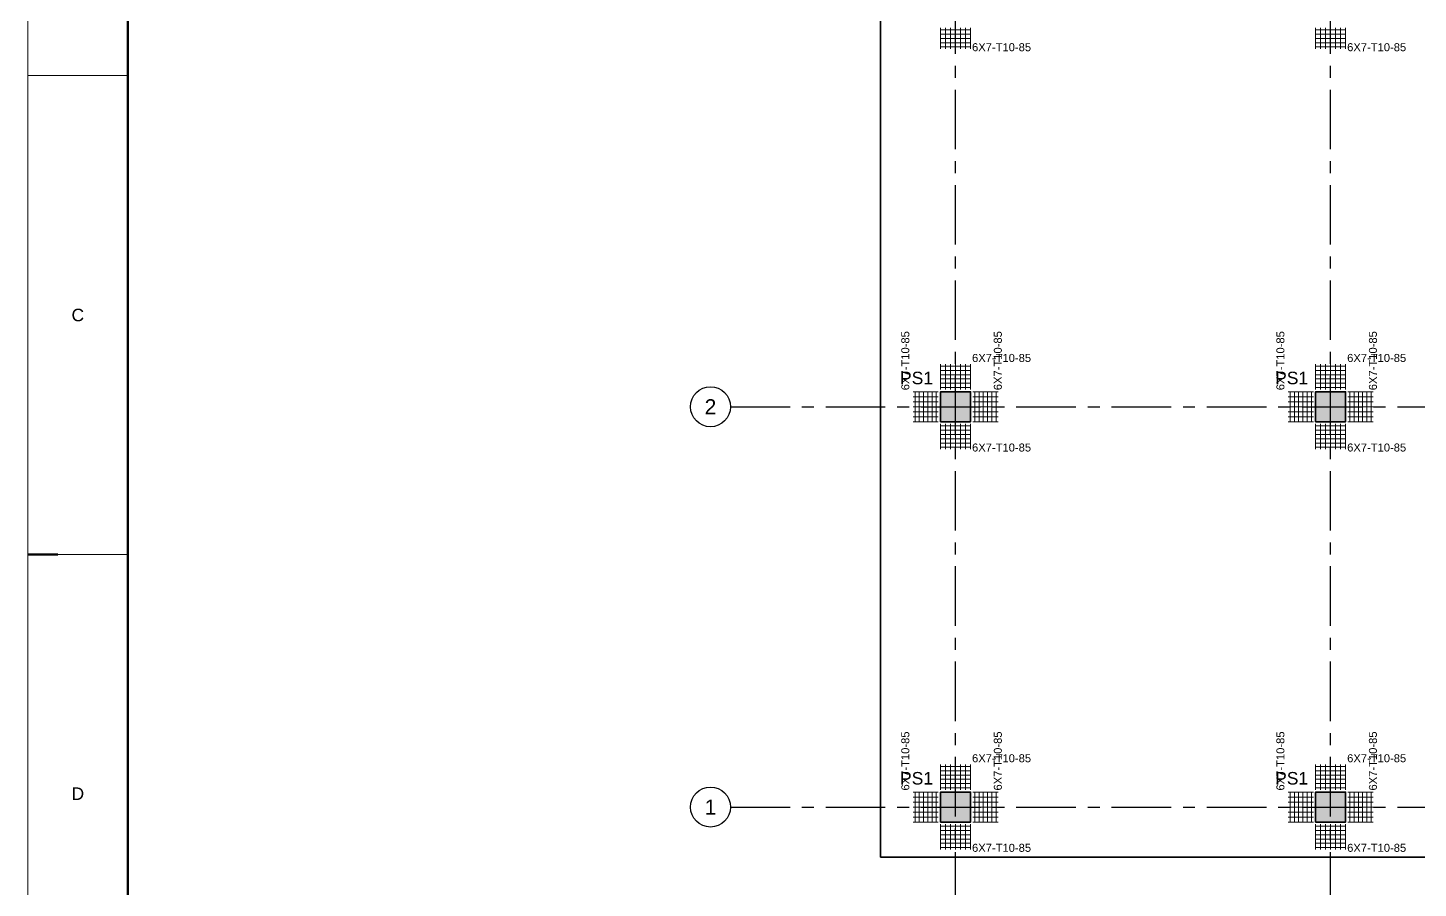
# Model space of a CAD drawing. Header units: millimetres. Extents: x 0 to 396150, y -260000 to 91864.
# Drawn here: x 0 to 27800, y -236972 to -219778 of the extents above; entities that cross this region are included whole.
import ezdxf
from ezdxf.enums import TextEntityAlignment as Align

# ---------------------------------------------------------------- set-up
doc = ezdxf.new("R2010")
doc.units = ezdxf.units.MM
doc.header["$LTSCALE"] = 37.5
doc.linetypes.add('CENTER', pattern=[50.8, 31.75, -6.35, 6.35, -6.35])
doc.layers.get('0').update_dxf_attribs({"linetype": 'CONTINUOUS'})
for name, color, linetype, lineweight in [('SPAN-COL', 7, 'CONTINUOUS', 35), ('SPAN-RB-PUNCH', 6, 'CONTINUOUS', 20), ('SPAN-SHEET-FRAME', 7, 'CONTINUOUS', 50), ('SPAN-SLAB-EDGE', 3, 'CONTINUOUS', 35)]:
    doc.layers.add(name, color=color, linetype=linetype, lineweight=lineweight)
for name, color, linetype in [('SPAN-COL-HATCH', 8, 'CONTINUOUS'), ('SPAN-GRID', 8, 'CENTER'), ('SPAN-GRID-BUBBLE', 8, 'CONTINUOUS'), ('SPAN-RB-TEXT', 7, 'CONTINUOUS'), ('SPAN-RB-TYPE', 1, 'CONTINUOUS'), ('SPAN-TEXT', 7, 'CONTINUOUS')]:
    doc.layers.add(name, color=color, linetype=linetype)
doc.styles.get("Standard").update_dxf_attribs({"font": 'arial.ttf'})

# ---------------------------------------------------------------- blocks, each defined once
blk = doc.blocks.new('FRAMING_REBAR_PUNCHING_LINKS_L02')
at = {"layer": 'SPAN-COL-HATCH'}
h = blk.add_hatch(color=256, dxfattribs=at)
h.dxf.hatch_style = 1
h.paths.add_polyline_path([(18250, 32350), (18850, 32350), (18850, 32950), (18250, 32950)])
h = blk.add_hatch(color=256, dxfattribs=at)
h.dxf.hatch_style = 1
h.paths.add_polyline_path([(25750, 32350), (26350, 32350), (26350, 32950), (25750, 32950)])
h = blk.add_hatch(color=256, dxfattribs=at)
h.dxf.hatch_style = 1
h.paths.add_polyline_path([(18250, 24350), (18850, 24350), (18850, 24950), (18250, 24950)])
h = blk.add_hatch(color=256, dxfattribs=at)
h.dxf.hatch_style = 1
h.paths.add_polyline_path([(25750, 24350), (26350, 24350), (26350, 24950), (25750, 24950)])
at = {"layer": 'SPAN-COL'}
for points in [[(18250, 32350), (18850, 32350), (18850, 32950), (18250, 32950)], [(25750, 32350), (26350, 32350), (26350, 32950), (25750, 32950)], [(18250, 24350), (18850, 24350), (18850, 24950), (18250, 24950)], [(25750, 24350), (26350, 24350), (26350, 24950), (25750, 24950)]]:
    blk.add_lwpolyline(points, close=True, dxfattribs=at)
at = {"layer": 'SPAN-GRID'}
for p, q in [((18550, 20650), (18550, 52650)), ((26050, 20650), (26050, 52650)), ((14050, 32650), (52550, 32650)), ((14050, 24650), (52550, 24650))]:
    blk.add_line(p, q, dxfattribs=at)
at = {"layer": 'SPAN-GRID-BUBBLE'}
for centre in [(13650, 32650), (13650, 24650)]:
    blk.add_circle(centre, 400, dxfattribs=at)
at = {"layer": 'SPAN-RB-PUNCH'}
for p, q in [((18250, 40140), (18250, 40220)), ((18250, 40180), (18850, 40180)), ((18250, 40055), (18250, 40135)), ((18250, 40095), (18850, 40095)), ((18250, 39970), (18250, 40050)), ((18350, 40140), (18350, 40220)), ((18350, 40055), (18350, 40135)), ((18350, 39970), (18350, 40050)), ((18450, 40140), (18450, 40220)), ((18450, 40055), (18450, 40135)), ((18450, 39970), (18450, 40050)), ((18550, 40140), (18550, 40220)), ((18550, 40055), (18550, 40135)), ((18550, 39970), (18550, 40050)), ((18650, 40140), (18650, 40220)), ((18650, 40055), (18650, 40135)), ((18650, 39970), (18650, 40050)), ((18750, 40140), (18750, 40220)), ((18750, 40055), (18750, 40135)), ((18750, 39970), (18750, 40050)), ((18850, 40140), (18850, 40220)), ((18850, 40055), (18850, 40135)), ((18850, 39970), (18850, 40050)), ((25750, 40140), (25750, 40220)), ((25750, 40180), (26350, 40180)), ((25750, 40055), (25750, 40135)), ((25750, 40095), (26350, 40095)), ((25750, 39970), (25750, 40050)), ((25850, 40140), (25850, 40220)), ((25850, 40055), (25850, 40135)), ((25850, 39970), (25850, 40050)), ((25950, 40140), (25950, 40220)), ((25950, 40055), (25950, 40135)), ((25950, 39970), (25950, 40050)), ((26050, 40140), (26050, 40220)), ((26050, 40055), (26050, 40135)), ((26050, 39970), (26050, 40050)), ((26150, 40140), (26150, 40220)), ((26150, 40055), (26150, 40135)), ((26150, 39970), (26150, 40050)), ((26250, 40140), (26250, 40220)), ((26250, 40055), (26250, 40135)), ((26250, 39970), (26250, 40050)), ((26350, 40140), (26350, 40220)), ((26350, 40055), (26350, 40135)), ((26350, 39970), (26350, 40050)), ((18250, 40010), (18850, 40010)), ((18250, 39885), (18250, 39965)), ((18250, 39925), (18850, 39925)), ((18250, 39800), (18250, 39880)), ((18250, 39840), (18850, 39840)), ((18350, 39885), (18350, 39965)), ((18350, 39800), (18350, 39880)), ((18450, 39885), (18450, 39965)), ((18450, 39800), (18450, 39880)), ((18550, 39885), (18550, 39965)), ((18550, 39800), (18550, 39880)), ((18650, 39885), (18650, 39965)), ((18650, 39800), (18650, 39880)), ((18750, 39885), (18750, 39965)), ((18750, 39800), (18750, 39880)), ((18850, 39885), (18850, 39965)), ((18850, 39800), (18850, 39880)), ((25750, 40010), (26350, 40010)), ((25750, 39885), (25750, 39965)), ((25750, 39925), (26350, 39925)), ((25750, 39800), (25750, 39880)), ((25750, 39840), (26350, 39840)), ((25850, 39885), (25850, 39965)), ((25850, 39800), (25850, 39880)), ((25950, 39885), (25950, 39965)), ((25950, 39800), (25950, 39880)), ((26050, 39885), (26050, 39965)), ((26050, 39800), (26050, 39880)), ((26150, 39885), (26150, 39965)), ((26150, 39800), (26150, 39880)), ((26250, 39885), (26250, 39965)), ((26250, 39800), (26250, 39880)), ((26350, 39885), (26350, 39965)), ((26350, 39800), (26350, 39880)), ((18250, 33420), (18250, 33500)), ((18250, 33460), (18850, 33460)), ((18250, 33335), (18250, 33415)), ((18250, 33375), (18850, 33375)), ((18350, 33420), (18350, 33500)), ((18350, 33335), (18350, 33415)), ((18450, 33420), (18450, 33500)), ((18450, 33335), (18450, 33415)), ((18550, 33420), (18550, 33500)), ((18550, 33335), (18550, 33415)), ((18650, 33420), (18650, 33500)), ((18650, 33335), (18650, 33415)), ((18750, 33420), (18750, 33500)), ((18750, 33335), (18750, 33415)), ((18850, 33420), (18850, 33500)), ((18850, 33335), (18850, 33415)), ((25750, 33420), (25750, 33500)), ((25750, 33460), (26350, 33460)), ((25750, 33335), (25750, 33415)), ((25750, 33375), (26350, 33375)), ((25850, 33420), (25850, 33500)), ((25850, 33335), (25850, 33415)), ((25950, 33420), (25950, 33500)), ((25950, 33335), (25950, 33415)), ((26050, 33420), (26050, 33500)), ((26050, 33335), (26050, 33415)), ((26150, 33420), (26150, 33500)), ((26150, 33335), (26150, 33415)), ((26250, 33420), (26250, 33500)), ((26250, 33335), (26250, 33415)), ((26350, 33420), (26350, 33500)), ((26350, 33335), (26350, 33415)), ((18250, 33250), (18250, 33330)), ((18250, 33290), (18850, 33290)), ((18250, 33165), (18250, 33245)), ((18250, 33205), (18850, 33205)), ((18250, 33080), (18250, 33160)), ((18250, 33120), (18850, 33120)), ((18350, 33250), (18350, 33330)), ((18350, 33165), (18350, 33245)), ((18350, 33080), (18350, 33160)), ((18450, 33250), (18450, 33330)), ((18450, 33165), (18450, 33245)), ((18450, 33080), (18450, 33160)), ((18550, 33250), (18550, 33330)), ((18550, 33165), (18550, 33245)), ((18550, 33080), (18550, 33160)), ((18650, 33250), (18650, 33330)), ((18650, 33165), (18650, 33245)), ((18650, 33080), (18650, 33160)), ((18750, 33250), (18750, 33330)), ((18750, 33165), (18750, 33245)), ((18750, 33080), (18750, 33160)), ((18850, 33250), (18850, 33330)), ((18850, 33165), (18850, 33245)), ((18850, 33080), (18850, 33160)), ((25750, 33250), (25750, 33330)), ((25750, 33290), (26350, 33290)), ((25750, 33165), (25750, 33245)), ((25750, 33205), (26350, 33205)), ((25750, 33080), (25750, 33160)), ((25750, 33120), (26350, 33120)), ((25850, 33250), (25850, 33330)), ((25850, 33165), (25850, 33245)), ((25850, 33080), (25850, 33160)), ((25950, 33250), (25950, 33330)), ((25950, 33165), (25950, 33245)), ((25950, 33080), (25950, 33160)), ((26050, 33250), (26050, 33330)), ((26050, 33165), (26050, 33245)), ((26050, 33080), (26050, 33160)), ((26150, 33250), (26150, 33330)), ((26150, 33165), (26150, 33245)), ((26150, 33080), (26150, 33160)), ((26250, 33250), (26250, 33330)), ((26250, 33165), (26250, 33245)), ((26250, 33080), (26250, 33160)), ((26350, 33250), (26350, 33330)), ((26350, 33165), (26350, 33245)), ((26350, 33080), (26350, 33160)), ((17700, 32950), (17780, 32950)), ((17700, 32850), (17780, 32850)), ((17740, 32350), (17740, 32950)), ((17785, 32950), (17865, 32950)), ((17785, 32850), (17865, 32850)), ((17825, 32350), (17825, 32950)), ((17870, 32950), (17950, 32950)), ((17870, 32850), (17950, 32850)), ((17910, 32350), (17910, 32950)), ((17955, 32950), (18035, 32950)), ((17955, 32850), (18035, 32850)), ((17995, 32350), (17995, 32950)), ((18040, 32950), (18120, 32950)), ((18040, 32850), (18120, 32850)), ((18080, 32350), (18080, 32950)), ((18125, 32950), (18205, 32950)), ((18125, 32850), (18205, 32850)), ((18165, 32350), (18165, 32950)), ((18250, 32995), (18250, 33075)), ((18250, 33035), (18850, 33035)), ((18350, 32995), (18350, 33075)), ((18450, 32995), (18450, 33075)), ((18550, 32995), (18550, 33075)), ((18650, 32995), (18650, 33075)), ((18750, 32995), (18750, 33075)), ((18850, 32995), (18850, 33075)), ((18895, 32950), (18975, 32950)), ((18895, 32850), (18975, 32850)), ((18935, 32350), (18935, 32950)), ((18980, 32950), (19060, 32950)), ((18980, 32850), (19060, 32850)), ((19020, 32350), (19020, 32950)), ((19065, 32950), (19145, 32950)), ((19065, 32850), (19145, 32850)), ((19105, 32350), (19105, 32950)), ((19150, 32950), (19230, 32950)), ((19150, 32850), (19230, 32850)), ((19190, 32350), (19190, 32950)), ((19235, 32950), (19315, 32950)), ((19235, 32850), (19315, 32850)), ((19275, 32350), (19275, 32950)), ((19320, 32950), (19400, 32950)), ((19320, 32850), (19400, 32850)), ((19360, 32350), (19360, 32950)), ((25200, 32950), (25280, 32950)), ((25200, 32850), (25280, 32850)), ((25240, 32350), (25240, 32950)), ((25285, 32950), (25365, 32950)), ((25285, 32850), (25365, 32850)), ((25325, 32350), (25325, 32950)), ((25370, 32950), (25450, 32950)), ((25370, 32850), (25450, 32850)), ((25410, 32350), (25410, 32950)), ((25455, 32950), (25535, 32950)), ((25455, 32850), (25535, 32850)), ((25495, 32350), (25495, 32950)), ((25540, 32950), (25620, 32950)), ((25540, 32850), (25620, 32850)), ((25580, 32350), (25580, 32950)), ((25625, 32950), (25705, 32950)), ((25625, 32850), (25705, 32850)), ((25665, 32350), (25665, 32950)), ((25750, 32995), (25750, 33075)), ((25750, 33035), (26350, 33035)), ((25850, 32995), (25850, 33075)), ((25950, 32995), (25950, 33075)), ((26050, 32995), (26050, 33075)), ((26150, 32995), (26150, 33075)), ((26250, 32995), (26250, 33075)), ((26350, 32995), (26350, 33075)), ((26395, 32950), (26475, 32950)), ((26395, 32850), (26475, 32850)), ((26435, 32350), (26435, 32950)), ((26480, 32950), (26560, 32950)), ((26480, 32850), (26560, 32850)), ((26520, 32350), (26520, 32950)), ((26565, 32950), (26645, 32950)), ((26565, 32850), (26645, 32850)), ((26605, 32350), (26605, 32950)), ((26650, 32950), (26730, 32950)), ((26650, 32850), (26730, 32850)), ((26690, 32350), (26690, 32950)), ((26735, 32950), (26815, 32950)), ((26735, 32850), (26815, 32850)), ((26775, 32350), (26775, 32950)), ((26820, 32950), (26900, 32950)), ((26820, 32850), (26900, 32850)), ((26860, 32350), (26860, 32950)), ((17700, 32750), (17780, 32750)), ((17700, 32650), (17780, 32650)), ((17700, 32550), (17780, 32550)), ((17785, 32750), (17865, 32750)), ((17785, 32650), (17865, 32650)), ((17785, 32550), (17865, 32550)), ((17870, 32750), (17950, 32750)), ((17870, 32650), (17950, 32650)), ((17870, 32550), (17950, 32550)), ((17955, 32750), (18035, 32750)), ((17955, 32650), (18035, 32650)), ((17955, 32550), (18035, 32550)), ((18040, 32750), (18120, 32750)), ((18040, 32650), (18120, 32650)), ((18040, 32550), (18120, 32550)), ((18125, 32750), (18205, 32750)), ((18125, 32650), (18205, 32650)), ((18125, 32550), (18205, 32550)), ((18895, 32750), (18975, 32750)), ((18895, 32650), (18975, 32650)), ((18895, 32550), (18975, 32550)), ((18980, 32750), (19060, 32750)), ((18980, 32650), (19060, 32650)), ((18980, 32550), (19060, 32550)), ((19065, 32750), (19145, 32750)), ((19065, 32650), (19145, 32650)), ((19065, 32550), (19145, 32550)), ((19150, 32750), (19230, 32750)), ((19150, 32650), (19230, 32650)), ((19150, 32550), (19230, 32550)), ((19235, 32750), (19315, 32750)), ((19235, 32650), (19315, 32650)), ((19235, 32550), (19315, 32550)), ((19320, 32750), (19400, 32750)), ((19320, 32650), (19400, 32650)), ((19320, 32550), (19400, 32550)), ((25200, 32750), (25280, 32750)), ((25200, 32650), (25280, 32650)), ((25200, 32550), (25280, 32550)), ((25285, 32750), (25365, 32750)), ((25285, 32650), (25365, 32650)), ((25285, 32550), (25365, 32550)), ((25370, 32750), (25450, 32750)), ((25370, 32650), (25450, 32650)), ((25370, 32550), (25450, 32550)), ((25455, 32750), (25535, 32750)), ((25455, 32650), (25535, 32650)), ((25455, 32550), (25535, 32550)), ((25540, 32750), (25620, 32750)), ((25540, 32650), (25620, 32650)), ((25540, 32550), (25620, 32550)), ((25625, 32750), (25705, 32750)), ((25625, 32650), (25705, 32650)), ((25625, 32550), (25705, 32550)), ((26395, 32750), (26475, 32750)), ((26395, 32650), (26475, 32650)), ((26395, 32550), (26475, 32550)), ((26480, 32750), (26560, 32750)), ((26480, 32650), (26560, 32650)), ((26480, 32550), (26560, 32550)), ((26565, 32750), (26645, 32750)), ((26565, 32650), (26645, 32650)), ((26565, 32550), (26645, 32550)), ((26650, 32750), (26730, 32750)), ((26650, 32650), (26730, 32650)), ((26650, 32550), (26730, 32550)), ((26735, 32750), (26815, 32750)), ((26735, 32650), (26815, 32650)), ((26735, 32550), (26815, 32550)), ((26820, 32750), (26900, 32750)), ((26820, 32650), (26900, 32650)), ((26820, 32550), (26900, 32550)), ((17700, 32450), (17780, 32450)), ((17700, 32350), (17780, 32350)), ((17785, 32450), (17865, 32450)), ((17785, 32350), (17865, 32350)), ((17870, 32450), (17950, 32450)), ((17870, 32350), (17950, 32350)), ((17955, 32450), (18035, 32450)), ((17955, 32350), (18035, 32350)), ((18040, 32450), (18120, 32450)), ((18040, 32350), (18120, 32350)), ((18125, 32450), (18205, 32450)), ((18125, 32350), (18205, 32350)), ((18250, 32225), (18250, 32305)), ((18250, 32265), (18850, 32265)), ((18350, 32225), (18350, 32305)), ((18450, 32225), (18450, 32305)), ((18550, 32225), (18550, 32305)), ((18650, 32225), (18650, 32305)), ((18750, 32225), (18750, 32305)), ((18850, 32225), (18850, 32305)), ((18895, 32450), (18975, 32450)), ((18895, 32350), (18975, 32350)), ((18980, 32450), (19060, 32450)), ((18980, 32350), (19060, 32350)), ((19065, 32450), (19145, 32450)), ((19065, 32350), (19145, 32350)), ((19150, 32450), (19230, 32450)), ((19150, 32350), (19230, 32350)), ((19235, 32450), (19315, 32450)), ((19235, 32350), (19315, 32350)), ((19320, 32450), (19400, 32450)), ((19320, 32350), (19400, 32350)), ((25200, 32450), (25280, 32450)), ((25200, 32350), (25280, 32350)), ((25285, 32450), (25365, 32450)), ((25285, 32350), (25365, 32350)), ((25370, 32450), (25450, 32450)), ((25370, 32350), (25450, 32350)), ((25455, 32450), (25535, 32450)), ((25455, 32350), (25535, 32350)), ((25540, 32450), (25620, 32450)), ((25540, 32350), (25620, 32350)), ((25625, 32450), (25705, 32450)), ((25625, 32350), (25705, 32350)), ((25750, 32225), (25750, 32305)), ((25750, 32265), (26350, 32265)), ((25850, 32225), (25850, 32305)), ((25950, 32225), (25950, 32305)), ((26050, 32225), (26050, 32305)), ((26150, 32225), (26150, 32305)), ((26250, 32225), (26250, 32305)), ((26350, 32225), (26350, 32305)), ((26395, 32450), (26475, 32450)), ((26395, 32350), (26475, 32350)), ((26480, 32450), (26560, 32450)), ((26480, 32350), (26560, 32350)), ((26565, 32450), (26645, 32450)), ((26565, 32350), (26645, 32350)), ((26650, 32450), (26730, 32450)), ((26650, 32350), (26730, 32350)), ((26735, 32450), (26815, 32450)), ((26735, 32350), (26815, 32350)), ((26820, 32450), (26900, 32450)), ((26820, 32350), (26900, 32350)), ((18250, 32140), (18250, 32220)), ((18250, 32180), (18850, 32180)), ((18250, 32055), (18250, 32135)), ((18250, 32095), (18850, 32095)), ((18250, 31970), (18250, 32050)), ((18250, 32010), (18850, 32010)), ((18350, 32140), (18350, 32220)), ((18350, 32055), (18350, 32135)), ((18350, 31970), (18350, 32050)), ((18450, 32140), (18450, 32220)), ((18450, 32055), (18450, 32135)), ((18450, 31970), (18450, 32050)), ((18550, 32140), (18550, 32220)), ((18550, 32055), (18550, 32135)), ((18550, 31970), (18550, 32050)), ((18650, 32140), (18650, 32220)), ((18650, 32055), (18650, 32135)), ((18650, 31970), (18650, 32050)), ((18750, 32140), (18750, 32220)), ((18750, 32055), (18750, 32135)), ((18750, 31970), (18750, 32050)), ((18850, 32140), (18850, 32220)), ((18850, 32055), (18850, 32135)), ((18850, 31970), (18850, 32050)), ((25750, 32140), (25750, 32220)), ((25750, 32180), (26350, 32180)), ((25750, 32055), (25750, 32135)), ((25750, 32095), (26350, 32095)), ((25750, 31970), (25750, 32050)), ((25750, 32010), (26350, 32010)), ((25850, 32140), (25850, 32220)), ((25850, 32055), (25850, 32135)), ((25850, 31970), (25850, 32050)), ((25950, 32140), (25950, 32220)), ((25950, 32055), (25950, 32135)), ((25950, 31970), (25950, 32050)), ((26050, 32140), (26050, 32220)), ((26050, 32055), (26050, 32135)), ((26050, 31970), (26050, 32050)), ((26150, 32140), (26150, 32220)), ((26150, 32055), (26150, 32135)), ((26150, 31970), (26150, 32050)), ((26250, 32140), (26250, 32220)), ((26250, 32055), (26250, 32135)), ((26250, 31970), (26250, 32050)), ((26350, 32140), (26350, 32220)), ((26350, 32055), (26350, 32135)), ((26350, 31970), (26350, 32050)), ((18250, 31885), (18250, 31965)), ((18250, 31925), (18850, 31925)), ((18250, 31800), (18250, 31880)), ((18250, 31840), (18850, 31840)), ((18350, 31885), (18350, 31965)), ((18350, 31800), (18350, 31880)), ((18450, 31885), (18450, 31965)), ((18450, 31800), (18450, 31880)), ((18550, 31885), (18550, 31965)), ((18550, 31800), (18550, 31880)), ((18650, 31885), (18650, 31965)), ((18650, 31800), (18650, 31880)), ((18750, 31885), (18750, 31965)), ((18750, 31800), (18750, 31880)), ((18850, 31885), (18850, 31965)), ((18850, 31800), (18850, 31880)), ((25750, 31885), (25750, 31965)), ((25750, 31925), (26350, 31925)), ((25750, 31800), (25750, 31880)), ((25750, 31840), (26350, 31840)), ((25850, 31885), (25850, 31965)), ((25850, 31800), (25850, 31880)), ((25950, 31885), (25950, 31965)), ((25950, 31800), (25950, 31880)), ((26050, 31885), (26050, 31965)), ((26050, 31800), (26050, 31880)), ((26150, 31885), (26150, 31965)), ((26150, 31800), (26150, 31880)), ((26250, 31885), (26250, 31965)), ((26250, 31800), (26250, 31880)), ((26350, 31885), (26350, 31965)), ((26350, 31800), (26350, 31880)), ((18250, 25420), (18250, 25500)), ((18250, 25460), (18850, 25460)), ((18250, 25335), (18250, 25415)), ((18250, 25375), (18850, 25375)), ((18250, 25250), (18250, 25330)), ((18350, 25420), (18350, 25500)), ((18350, 25335), (18350, 25415)), ((18350, 25250), (18350, 25330)), ((18450, 25420), (18450, 25500)), ((18450, 25335), (18450, 25415)), ((18450, 25250), (18450, 25330)), ((18550, 25420), (18550, 25500)), ((18550, 25335), (18550, 25415)), ((18550, 25250), (18550, 25330)), ((18650, 25420), (18650, 25500)), ((18650, 25335), (18650, 25415)), ((18650, 25250), (18650, 25330)), ((18750, 25420), (18750, 25500)), ((18750, 25335), (18750, 25415)), ((18750, 25250), (18750, 25330)), ((18850, 25420), (18850, 25500)), ((18850, 25335), (18850, 25415)), ((18850, 25250), (18850, 25330)), ((25750, 25420), (25750, 25500)), ((25750, 25460), (26350, 25460)), ((25750, 25335), (25750, 25415)), ((25750, 25375), (26350, 25375)), ((25750, 25250), (25750, 25330)), ((25850, 25420), (25850, 25500)), ((25850, 25335), (25850, 25415)), ((25850, 25250), (25850, 25330)), ((25950, 25420), (25950, 25500)), ((25950, 25335), (25950, 25415)), ((25950, 25250), (25950, 25330)), ((26050, 25420), (26050, 25500)), ((26050, 25335), (26050, 25415)), ((26050, 25250), (26050, 25330)), ((26150, 25420), (26150, 25500)), ((26150, 25335), (26150, 25415)), ((26150, 25250), (26150, 25330)), ((26250, 25420), (26250, 25500)), ((26250, 25335), (26250, 25415)), ((26250, 25250), (26250, 25330)), ((26350, 25420), (26350, 25500)), ((26350, 25335), (26350, 25415)), ((26350, 25250), (26350, 25330)), ((18250, 25290), (18850, 25290)), ((18250, 25165), (18250, 25245)), ((18250, 25205), (18850, 25205)), ((18250, 25080), (18250, 25160)), ((18250, 25120), (18850, 25120)), ((18250, 24995), (18250, 25075)), ((18250, 25035), (18850, 25035)), ((18350, 25165), (18350, 25245)), ((18350, 25080), (18350, 25160)), ((18350, 24995), (18350, 25075)), ((18450, 25165), (18450, 25245)), ((18450, 25080), (18450, 25160)), ((18450, 24995), (18450, 25075)), ((18550, 25165), (18550, 25245)), ((18550, 25080), (18550, 25160)), ((18550, 24995), (18550, 25075)), ((18650, 25165), (18650, 25245)), ((18650, 25080), (18650, 25160)), ((18650, 24995), (18650, 25075)), ((18750, 25165), (18750, 25245)), ((18750, 25080), (18750, 25160)), ((18750, 24995), (18750, 25075)), ((18850, 25165), (18850, 25245)), ((18850, 25080), (18850, 25160)), ((18850, 24995), (18850, 25075)), ((25750, 25290), (26350, 25290)), ((25750, 25165), (25750, 25245)), ((25750, 25205), (26350, 25205)), ((25750, 25080), (25750, 25160)), ((25750, 25120), (26350, 25120)), ((25750, 24995), (25750, 25075)), ((25750, 25035), (26350, 25035)), ((25850, 25165), (25850, 25245)), ((25850, 25080), (25850, 25160)), ((25850, 24995), (25850, 25075)), ((25950, 25165), (25950, 25245)), ((25950, 25080), (25950, 25160)), ((25950, 24995), (25950, 25075)), ((26050, 25165), (26050, 25245)), ((26050, 25080), (26050, 25160)), ((26050, 24995), (26050, 25075)), ((26150, 25165), (26150, 25245)), ((26150, 25080), (26150, 25160)), ((26150, 24995), (26150, 25075)), ((26250, 25165), (26250, 25245)), ((26250, 25080), (26250, 25160)), ((26250, 24995), (26250, 25075)), ((26350, 25165), (26350, 25245)), ((26350, 25080), (26350, 25160)), ((26350, 24995), (26350, 25075)), ((17700, 24950), (17780, 24950)), ((17700, 24850), (17780, 24850)), ((17700, 24750), (17780, 24750)), ((17740, 24350), (17740, 24950)), ((17785, 24950), (17865, 24950)), ((17785, 24850), (17865, 24850)), ((17785, 24750), (17865, 24750)), ((17825, 24350), (17825, 24950)), ((17870, 24950), (17950, 24950)), ((17870, 24850), (17950, 24850)), ((17870, 24750), (17950, 24750)), ((17910, 24350), (17910, 24950)), ((17955, 24950), (18035, 24950)), ((17955, 24850), (18035, 24850)), ((17955, 24750), (18035, 24750)), ((17995, 24350), (17995, 24950)), ((18040, 24950), (18120, 24950)), ((18040, 24850), (18120, 24850)), ((18040, 24750), (18120, 24750)), ((18080, 24350), (18080, 24950)), ((18125, 24950), (18205, 24950)), ((18125, 24850), (18205, 24850)), ((18125, 24750), (18205, 24750)), ((18165, 24350), (18165, 24950)), ((18895, 24950), (18975, 24950)), ((18895, 24850), (18975, 24850)), ((18895, 24750), (18975, 24750)), ((18935, 24350), (18935, 24950)), ((18980, 24950), (19060, 24950)), ((18980, 24850), (19060, 24850)), ((18980, 24750), (19060, 24750)), ((19020, 24350), (19020, 24950)), ((19065, 24950), (19145, 24950)), ((19065, 24850), (19145, 24850)), ((19065, 24750), (19145, 24750)), ((19105, 24350), (19105, 24950)), ((19150, 24950), (19230, 24950)), ((19150, 24850), (19230, 24850)), ((19150, 24750), (19230, 24750)), ((19190, 24350), (19190, 24950)), ((19235, 24950), (19315, 24950)), ((19235, 24850), (19315, 24850)), ((19235, 24750), (19315, 24750)), ((19275, 24350), (19275, 24950)), ((19320, 24950), (19400, 24950)), ((19320, 24850), (19400, 24850)), ((19320, 24750), (19400, 24750)), ((19360, 24350), (19360, 24950)), ((25200, 24950), (25280, 24950)), ((25200, 24850), (25280, 24850)), ((25200, 24750), (25280, 24750)), ((25240, 24350), (25240, 24950)), ((25285, 24950), (25365, 24950)), ((25285, 24850), (25365, 24850)), ((25285, 24750), (25365, 24750)), ((25325, 24350), (25325, 24950)), ((25370, 24950), (25450, 24950)), ((25370, 24850), (25450, 24850)), ((25370, 24750), (25450, 24750)), ((25410, 24350), (25410, 24950)), ((25455, 24950), (25535, 24950)), ((25455, 24850), (25535, 24850)), ((25455, 24750), (25535, 24750)), ((25495, 24350), (25495, 24950)), ((25540, 24950), (25620, 24950)), ((25540, 24850), (25620, 24850)), ((25540, 24750), (25620, 24750)), ((25580, 24350), (25580, 24950)), ((25625, 24950), (25705, 24950)), ((25625, 24850), (25705, 24850)), ((25625, 24750), (25705, 24750)), ((25665, 24350), (25665, 24950)), ((26395, 24950), (26475, 24950)), ((26395, 24850), (26475, 24850)), ((26395, 24750), (26475, 24750)), ((26435, 24350), (26435, 24950)), ((26480, 24950), (26560, 24950)), ((26480, 24850), (26560, 24850)), ((26480, 24750), (26560, 24750)), ((26520, 24350), (26520, 24950)), ((26565, 24950), (26645, 24950)), ((26565, 24850), (26645, 24850)), ((26565, 24750), (26645, 24750)), ((26605, 24350), (26605, 24950)), ((26650, 24950), (26730, 24950)), ((26650, 24850), (26730, 24850)), ((26650, 24750), (26730, 24750)), ((26690, 24350), (26690, 24950)), ((26735, 24950), (26815, 24950)), ((26735, 24850), (26815, 24850)), ((26735, 24750), (26815, 24750)), ((26775, 24350), (26775, 24950)), ((26820, 24950), (26900, 24950)), ((26820, 24850), (26900, 24850)), ((26820, 24750), (26900, 24750)), ((26860, 24350), (26860, 24950)), ((17700, 24650), (17780, 24650)), ((17700, 24550), (17780, 24550)), ((17785, 24650), (17865, 24650)), ((17785, 24550), (17865, 24550)), ((17870, 24650), (17950, 24650)), ((17870, 24550), (17950, 24550)), ((17955, 24650), (18035, 24650)), ((17955, 24550), (18035, 24550)), ((18040, 24650), (18120, 24650)), ((18040, 24550), (18120, 24550)), ((18125, 24650), (18205, 24650)), ((18125, 24550), (18205, 24550)), ((18895, 24650), (18975, 24650)), ((18895, 24550), (18975, 24550)), ((18980, 24650), (19060, 24650)), ((18980, 24550), (19060, 24550)), ((19065, 24650), (19145, 24650)), ((19065, 24550), (19145, 24550)), ((19150, 24650), (19230, 24650)), ((19150, 24550), (19230, 24550)), ((19235, 24650), (19315, 24650)), ((19235, 24550), (19315, 24550)), ((19320, 24650), (19400, 24650)), ((19320, 24550), (19400, 24550)), ((25200, 24650), (25280, 24650)), ((25200, 24550), (25280, 24550)), ((25285, 24650), (25365, 24650)), ((25285, 24550), (25365, 24550)), ((25370, 24650), (25450, 24650)), ((25370, 24550), (25450, 24550)), ((25455, 24650), (25535, 24650)), ((25455, 24550), (25535, 24550)), ((25540, 24650), (25620, 24650)), ((25540, 24550), (25620, 24550)), ((25625, 24650), (25705, 24650)), ((25625, 24550), (25705, 24550)), ((26395, 24650), (26475, 24650)), ((26395, 24550), (26475, 24550)), ((26480, 24650), (26560, 24650)), ((26480, 24550), (26560, 24550)), ((26565, 24650), (26645, 24650)), ((26565, 24550), (26645, 24550)), ((26650, 24650), (26730, 24650)), ((26650, 24550), (26730, 24550)), ((26735, 24650), (26815, 24650)), ((26735, 24550), (26815, 24550)), ((26820, 24650), (26900, 24650)), ((26820, 24550), (26900, 24550)), ((17700, 24450), (17780, 24450)), ((17700, 24350), (17780, 24350)), ((17785, 24450), (17865, 24450)), ((17785, 24350), (17865, 24350)), ((17870, 24450), (17950, 24450)), ((17870, 24350), (17950, 24350)), ((17955, 24450), (18035, 24450)), ((17955, 24350), (18035, 24350)), ((18040, 24450), (18120, 24450)), ((18040, 24350), (18120, 24350)), ((18125, 24450), (18205, 24450)), ((18125, 24350), (18205, 24350)), ((18250, 24225), (18250, 24305)), ((18250, 24265), (18850, 24265)), ((18250, 24140), (18250, 24220)), ((18350, 24225), (18350, 24305)), ((18350, 24140), (18350, 24220)), ((18450, 24225), (18450, 24305)), ((18450, 24140), (18450, 24220)), ((18550, 24225), (18550, 24305)), ((18550, 24140), (18550, 24220)), ((18650, 24225), (18650, 24305)), ((18650, 24140), (18650, 24220)), ((18750, 24225), (18750, 24305)), ((18750, 24140), (18750, 24220)), ((18850, 24225), (18850, 24305)), ((18850, 24140), (18850, 24220)), ((18895, 24450), (18975, 24450)), ((18895, 24350), (18975, 24350)), ((18980, 24450), (19060, 24450)), ((18980, 24350), (19060, 24350)), ((19065, 24450), (19145, 24450)), ((19065, 24350), (19145, 24350)), ((19150, 24450), (19230, 24450)), ((19150, 24350), (19230, 24350)), ((19235, 24450), (19315, 24450)), ((19235, 24350), (19315, 24350)), ((19320, 24450), (19400, 24450)), ((19320, 24350), (19400, 24350)), ((25200, 24450), (25280, 24450)), ((25200, 24350), (25280, 24350)), ((25285, 24450), (25365, 24450)), ((25285, 24350), (25365, 24350)), ((25370, 24450), (25450, 24450)), ((25370, 24350), (25450, 24350)), ((25455, 24450), (25535, 24450)), ((25455, 24350), (25535, 24350)), ((25540, 24450), (25620, 24450)), ((25540, 24350), (25620, 24350)), ((25625, 24450), (25705, 24450)), ((25625, 24350), (25705, 24350)), ((25750, 24225), (25750, 24305)), ((25750, 24265), (26350, 24265)), ((25750, 24140), (25750, 24220)), ((25850, 24225), (25850, 24305)), ((25850, 24140), (25850, 24220)), ((25950, 24225), (25950, 24305)), ((25950, 24140), (25950, 24220)), ((26050, 24225), (26050, 24305)), ((26050, 24140), (26050, 24220)), ((26150, 24225), (26150, 24305)), ((26150, 24140), (26150, 24220)), ((26250, 24225), (26250, 24305)), ((26250, 24140), (26250, 24220)), ((26350, 24225), (26350, 24305)), ((26350, 24140), (26350, 24220)), ((26395, 24450), (26475, 24450)), ((26395, 24350), (26475, 24350)), ((26480, 24450), (26560, 24450)), ((26480, 24350), (26560, 24350)), ((26565, 24450), (26645, 24450)), ((26565, 24350), (26645, 24350)), ((26650, 24450), (26730, 24450)), ((26650, 24350), (26730, 24350)), ((26735, 24450), (26815, 24450)), ((26735, 24350), (26815, 24350)), ((26820, 24450), (26900, 24450)), ((26820, 24350), (26900, 24350)), ((18250, 24180), (18850, 24180)), ((18250, 24055), (18250, 24135)), ((18250, 24095), (18850, 24095)), ((18250, 23970), (18250, 24050)), ((18250, 24010), (18850, 24010)), ((18250, 23885), (18250, 23965)), ((18250, 23925), (18850, 23925)), ((18350, 24055), (18350, 24135)), ((18350, 23970), (18350, 24050)), ((18350, 23885), (18350, 23965)), ((18450, 24055), (18450, 24135)), ((18450, 23970), (18450, 24050)), ((18450, 23885), (18450, 23965)), ((18550, 24055), (18550, 24135)), ((18550, 23970), (18550, 24050)), ((18550, 23885), (18550, 23965)), ((18650, 24055), (18650, 24135)), ((18650, 23970), (18650, 24050)), ((18650, 23885), (18650, 23965)), ((18750, 24055), (18750, 24135)), ((18750, 23970), (18750, 24050)), ((18750, 23885), (18750, 23965)), ((18850, 24055), (18850, 24135)), ((18850, 23970), (18850, 24050)), ((18850, 23885), (18850, 23965)), ((25750, 24180), (26350, 24180)), ((25750, 24055), (25750, 24135)), ((25750, 24095), (26350, 24095)), ((25750, 23970), (25750, 24050)), ((25750, 24010), (26350, 24010)), ((25750, 23885), (25750, 23965)), ((25750, 23925), (26350, 23925)), ((25850, 24055), (25850, 24135)), ((25850, 23970), (25850, 24050)), ((25850, 23885), (25850, 23965)), ((25950, 24055), (25950, 24135)), ((25950, 23970), (25950, 24050)), ((25950, 23885), (25950, 23965)), ((26050, 24055), (26050, 24135)), ((26050, 23970), (26050, 24050)), ((26050, 23885), (26050, 23965)), ((26150, 24055), (26150, 24135)), ((26150, 23970), (26150, 24050)), ((26150, 23885), (26150, 23965)), ((26250, 24055), (26250, 24135)), ((26250, 23970), (26250, 24050)), ((26250, 23885), (26250, 23965)), ((26350, 24055), (26350, 24135)), ((26350, 23970), (26350, 24050)), ((26350, 23885), (26350, 23965)), ((18250, 23800), (18250, 23880)), ((18250, 23840), (18850, 23840)), ((18350, 23800), (18350, 23880)), ((18450, 23800), (18450, 23880)), ((18550, 23800), (18550, 23880)), ((18650, 23800), (18650, 23880)), ((18750, 23800), (18750, 23880)), ((18850, 23800), (18850, 23880)), ((25750, 23800), (25750, 23880)), ((25750, 23840), (26350, 23840)), ((25850, 23800), (25850, 23880)), ((25950, 23800), (25950, 23880)), ((26050, 23800), (26050, 23880)), ((26150, 23800), (26150, 23880)), ((26250, 23800), (26250, 23880)), ((26350, 23800), (26350, 23880))]:
    blk.add_line(p, q, dxfattribs=at)
at = {"layer": 'SPAN-SHEET-FRAME', "lineweight": 13}
for p, q in [((0, 39267), (2000, 39267)), ((0, 29700), (2000, 29700))]:
    blk.add_line(p, q, dxfattribs=at)
at = {"layer": 'SPAN-SHEET-FRAME'}
blk.add_line((0, 29700), (600, 29700), dxfattribs=at)
at = {"layer": 'SPAN-SHEET-FRAME', "lineweight": 13}
blk.add_lwpolyline([(0, 0), (84100, 0), (84100, 59400), (0, 59400)], close=True, dxfattribs=at)
at = {"layer": 'SPAN-SHEET-FRAME'}
blk.add_lwpolyline([(2000, 1000), (83100, 1000), (83100, 58400), (2000, 58400)], close=True, dxfattribs=at)
at = {"layer": 'SPAN-SLAB-EDGE', "color": 3}
blk.add_lwpolyline([(17050, 23650), (49550, 23650), (49550, 49650), (17050, 49650)], close=True, dxfattribs=at)
at = {"layer": 'SPAN-RB-TEXT'}
for p in [(18880, 39755), (26380, 39755), (18880, 33545), (26380, 33545), (18880, 31755), (26380, 31755), (18880, 25545), (26380, 25545), (18880, 23755), (26380, 23755)]:
    blk.add_text('6X7-T10-85', height=160, dxfattribs=at).set_placement(p)
for p in [(17625, 32980), (19475, 32980), (25125, 32980), (26975, 32980), (17625, 24980), (19475, 24980), (25125, 24980), (26975, 24980)]:
    blk.add_text('6X7-T10-85', height=160, rotation=90, dxfattribs=at).set_placement(p)
at = {"layer": 'SPAN-RB-TYPE'}
for p in [(18100, 33100), (25600, 33100), (18100, 25100), (25600, 25100)]:
    blk.add_text('PS1', height=250, dxfattribs=at).set_placement(p, align=Align.RIGHT)
at = {"layer": 'SPAN-SHEET-FRAME'}
for s, p in [('C', (1000, 34483)), ('D', (1000, 24917))]:
    blk.add_text(s, height=250, dxfattribs=at).set_placement(p, align=Align.MIDDLE_CENTER)
at = {"layer": 'SPAN-TEXT'}
for s, p in [('2', (13650, 32650)), ('1', (13650, 24650))]:
    blk.add_text(s, height=300, dxfattribs=at).set_placement(p, align=Align.MIDDLE_CENTER)

msp = doc.modelspace()

# ---------------------------------------------------------------- block references
msp.add_blockref('FRAMING_REBAR_PUNCHING_LINKS_L02', (0, -260000))

doc.saveas('drawing.dxf')
